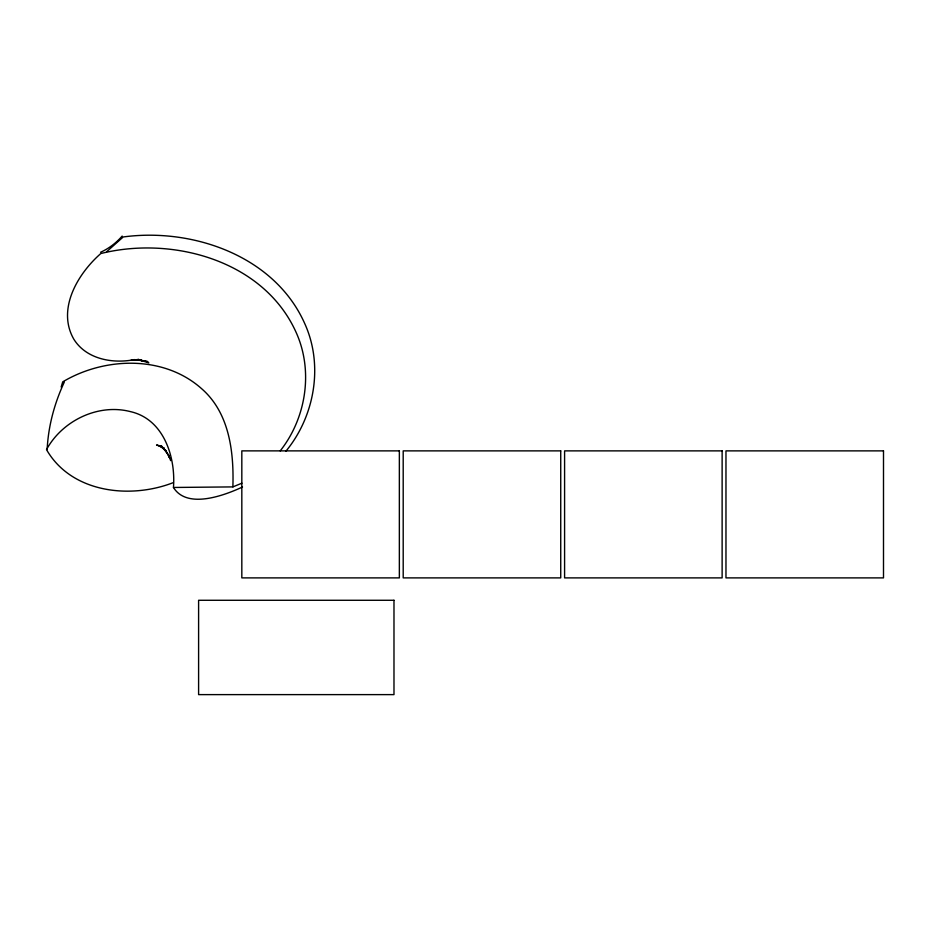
<?xml version="1.0" encoding="UTF-8"?>
<svg xmlns="http://www.w3.org/2000/svg" width="930" height="930" viewBox="0 0 930 930"><rect width="100%" height="100%" fill="white"/><g stroke="black" fill="none" stroke-linecap="round" stroke-linejoin="round"><path stroke-width="1.4" d="M173.387 482.589C130.328 499.422 71.389 492.981 46.5 449.609C62.217 420.755 97.987 403.306 130.247 411.572C163.75 419.012 175.805 456.967 173.457 487.471L232.872 486.901C233.988 452.166 229.512 412.99 201.659 388.728C163.889 354.981 104.602 356.864 62.729 381.858L61.159 387.031M280.209 450.887C306.272 417.977 313.561 370.733 296.031 332.196C263.69 260.481 172.48 235.662 100.8 253.541C77.806 273.653 56.579 309.19 73.807 339.171C86.258 359.259 112.832 363.979 134.513 359.584M285.894 451.236C314.724 416.28 323.675 365.199 304.703 323.5C274.641 255.924 192.661 227.548 123.213 236.964L106.625 251.739M242.521 487.006C224.397 495.399 187.116 509.512 173.457 487.471M241.893 483.182L232.965 486.878M131.072 360.212L138.954 359.48L132.362 360.096L141.441 360.084M141.465 360.073L136.419 359.98L145.394 361.003M161.855 446.261L159.297 445.982L161.204 446.272M139.337 360.166L145.161 360.968M142.418 360.677L147.94 361.665L140.86 360.375L148.881 362.909M161.797 446.353L156.566 444.947L164.203 448.155L159.379 445.61L165.714 450.422L162.425 447.446L167.574 453.596L165.598 450.539L169.237 457.211M169.632 457.886L168.26 454.305L170.667 460.641M122.167 236.069A49.848 37.456 -48.3 0 1 100.58 252.251M47.151 449.562A286.766 209.948 -13.4 0 1 64.298 382.125M399.354 450.876L241.823 450.876L241.823 577.89L399.354 577.89L399.354 450.876M560.732 450.876L403.202 450.876L403.202 577.89L560.732 577.89L560.732 450.876M722.122 450.876L564.591 450.876L564.591 577.89L722.122 577.89L722.122 450.876M883.5 450.876L725.97 450.876L725.97 577.89L883.5 577.89L883.5 450.876M393.983 600.28L198.602 600.28L198.602 694.617L393.983 694.617L393.983 600.28"/></g></svg>
